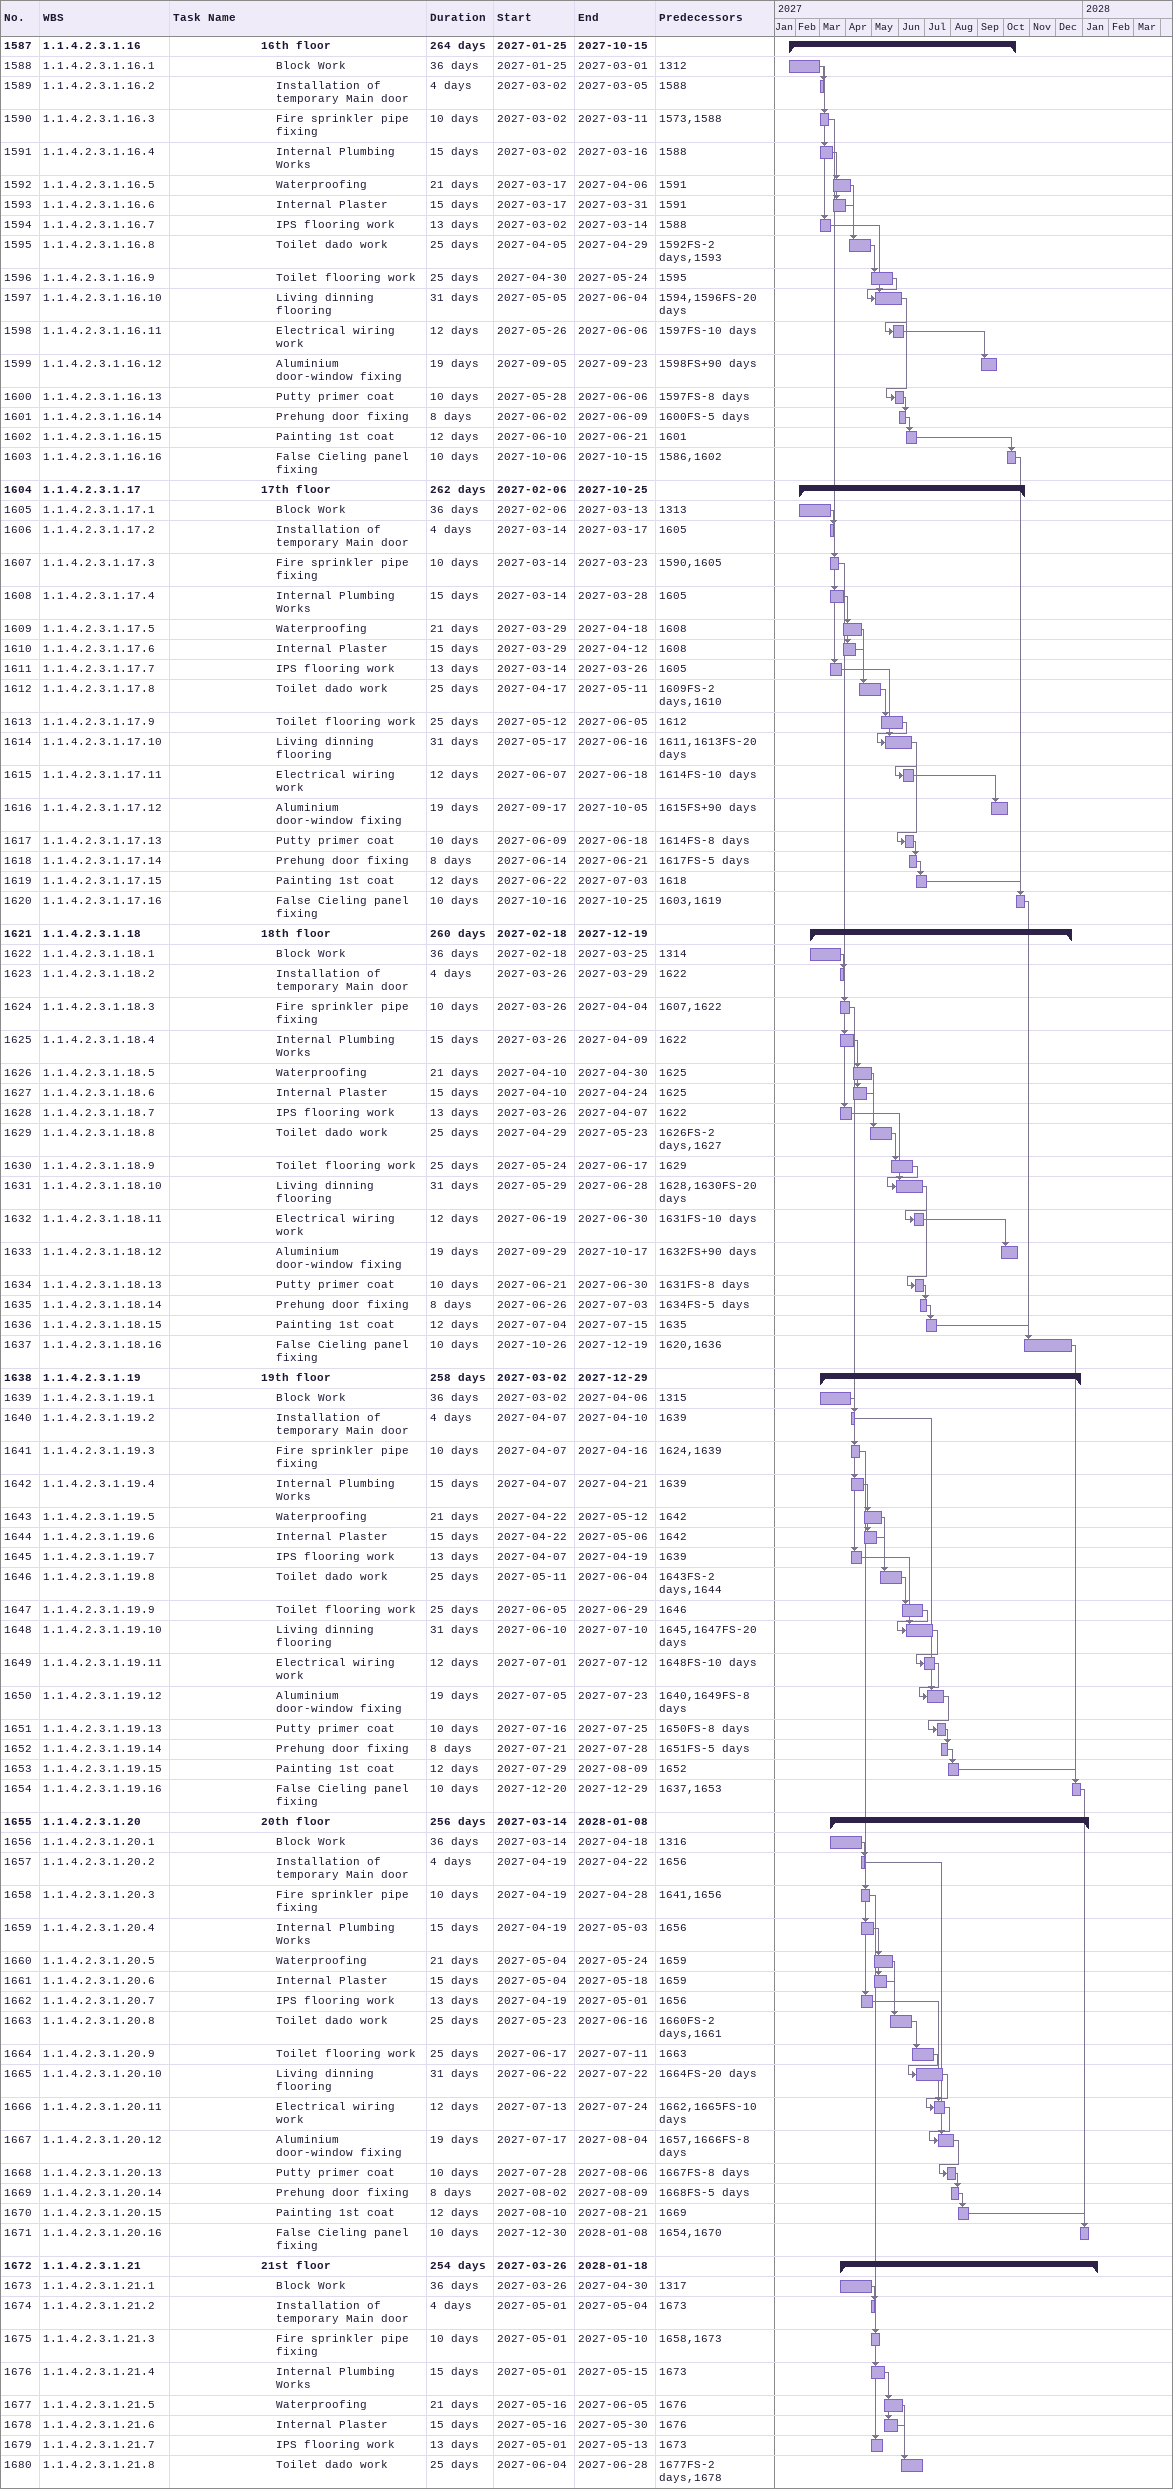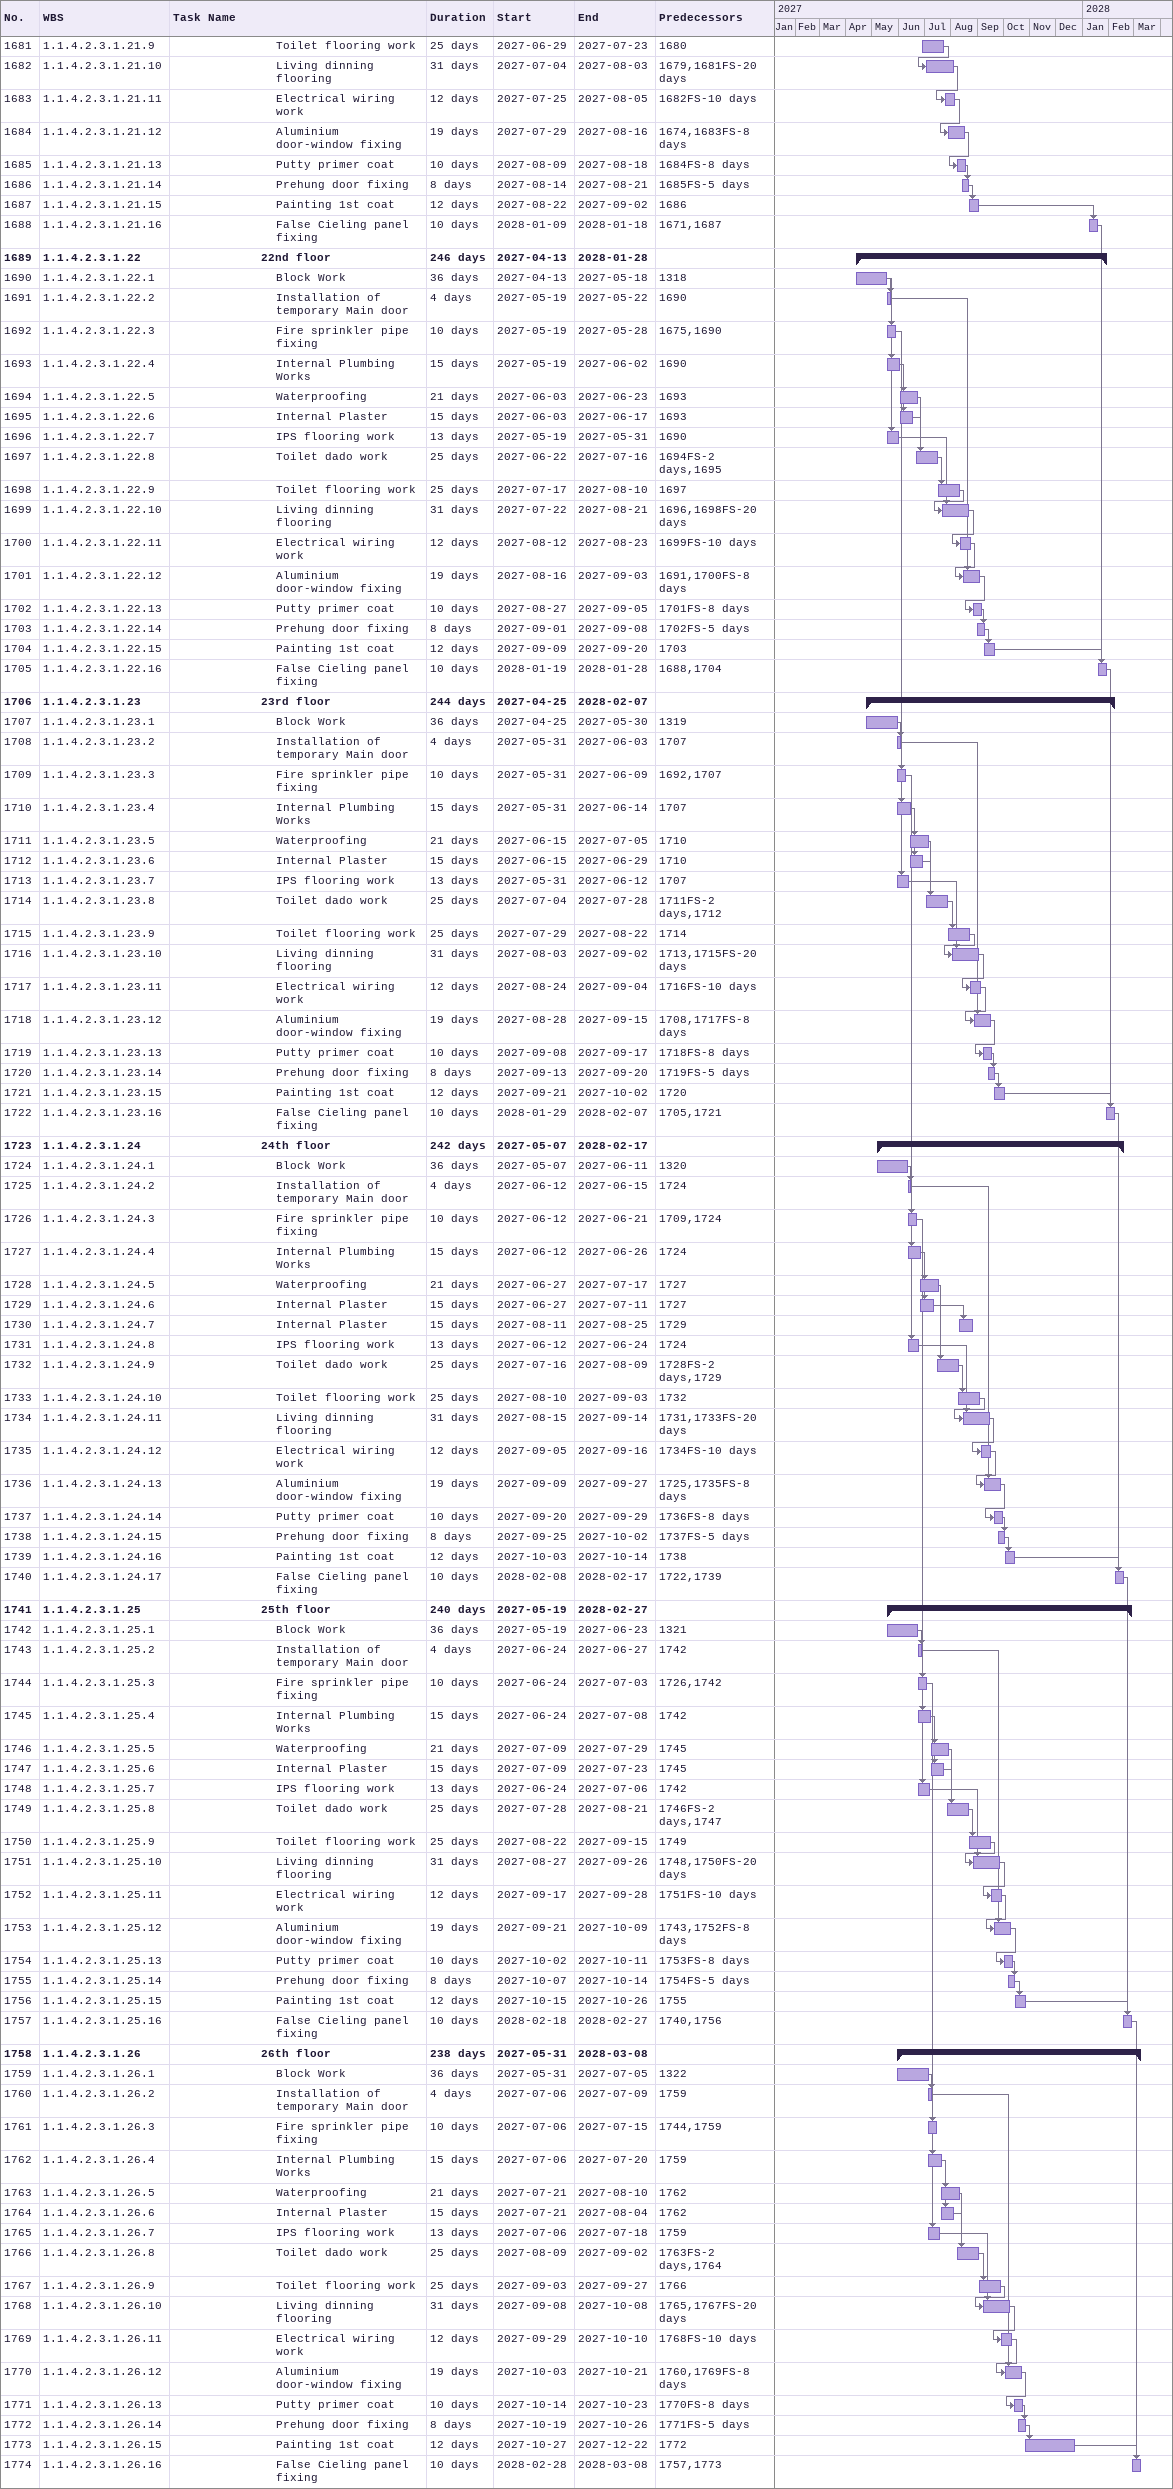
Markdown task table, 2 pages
| ID | WBS | Task | Duration | Start | Finish | Predecessors |
|---|---|---|---|---|---|---|
| 1587 | 1.1.4.2.3.1.16 | **16th floor** | 264d | 2027-01-25 | 2027-10-15 |  |
| 1588 | 1.1.4.2.3.1.16.1 | Block Work | 36d | 2027-01-25 | 2027-03-01 | 1312 |
| 1589 | 1.1.4.2.3.1.16.2 | Installation of temporary Main door | 4d | 2027-03-02 | 2027-03-05 | 1588 |
| 1590 | 1.1.4.2.3.1.16.3 | Fire sprinkler pipe fixing | 10d | 2027-03-02 | 2027-03-11 | 1573, 1588 |
| 1591 | 1.1.4.2.3.1.16.4 | Internal Plumbing Works | 15d | 2027-03-02 | 2027-03-16 | 1588 |
| 1592 | 1.1.4.2.3.1.16.5 | Waterproofing | 21d | 2027-03-17 | 2027-04-06 | 1591 |
| 1593 | 1.1.4.2.3.1.16.6 | Internal Plaster | 15d | 2027-03-17 | 2027-03-31 | 1591 |
| 1594 | 1.1.4.2.3.1.16.7 | IPS flooring work | 13d | 2027-03-02 | 2027-03-14 | 1588 |
| 1595 | 1.1.4.2.3.1.16.8 | Toilet dado work | 25d | 2027-04-05 | 2027-04-29 | 1592FS-2d, 1593 |
| 1596 | 1.1.4.2.3.1.16.9 | Toilet flooring work | 25d | 2027-04-30 | 2027-05-24 | 1595 |
| 1597 | 1.1.4.2.3.1.16.10 | Living dinning flooring | 31d | 2027-05-05 | 2027-06-04 | 1594, 1596FS-20d |
| 1598 | 1.1.4.2.3.1.16.11 | Electrical wiring work | 12d | 2027-05-26 | 2027-06-06 | 1597FS-10d |
| 1599 | 1.1.4.2.3.1.16.12 | Aluminium door-window fixing | 19d | 2027-09-05 | 2027-09-23 | 1598FS+90d |
| 1600 | 1.1.4.2.3.1.16.13 | Putty primer coat | 10d | 2027-05-28 | 2027-06-06 | 1597FS-8d |
| 1601 | 1.1.4.2.3.1.16.14 | Prehung door fixing | 8d | 2027-06-02 | 2027-06-09 | 1600FS-5d |
| 1602 | 1.1.4.2.3.1.16.15 | Painting 1st coat | 12d | 2027-06-10 | 2027-06-21 | 1601 |
| 1603 | 1.1.4.2.3.1.16.16 | False Cieling panel fixing | 10d | 2027-10-06 | 2027-10-15 | 1586, 1602 |
| 1604 | 1.1.4.2.3.1.17 | **17th floor** | 262d | 2027-02-06 | 2027-10-25 |  |
| 1605 | 1.1.4.2.3.1.17.1 | Block Work | 36d | 2027-02-06 | 2027-03-13 | 1313 |
| 1606 | 1.1.4.2.3.1.17.2 | Installation of temporary Main door | 4d | 2027-03-14 | 2027-03-17 | 1605 |
| 1607 | 1.1.4.2.3.1.17.3 | Fire sprinkler pipe fixing | 10d | 2027-03-14 | 2027-03-23 | 1590, 1605 |
| 1608 | 1.1.4.2.3.1.17.4 | Internal Plumbing Works | 15d | 2027-03-14 | 2027-03-28 | 1605 |
| 1609 | 1.1.4.2.3.1.17.5 | Waterproofing | 21d | 2027-03-29 | 2027-04-18 | 1608 |
| 1610 | 1.1.4.2.3.1.17.6 | Internal Plaster | 15d | 2027-03-29 | 2027-04-12 | 1608 |
| 1611 | 1.1.4.2.3.1.17.7 | IPS flooring work | 13d | 2027-03-14 | 2027-03-26 | 1605 |
| 1612 | 1.1.4.2.3.1.17.8 | Toilet dado work | 25d | 2027-04-17 | 2027-05-11 | 1609FS-2d, 1610 |
| 1613 | 1.1.4.2.3.1.17.9 | Toilet flooring work | 25d | 2027-05-12 | 2027-06-05 | 1612 |
| 1614 | 1.1.4.2.3.1.17.10 | Living dinning flooring | 31d | 2027-05-17 | 2027-06-16 | 1611, 1613FS-20d |
| 1615 | 1.1.4.2.3.1.17.11 | Electrical wiring work | 12d | 2027-06-07 | 2027-06-18 | 1614FS-10d |
| 1616 | 1.1.4.2.3.1.17.12 | Aluminium door-window fixing | 19d | 2027-09-17 | 2027-10-05 | 1615FS+90d |
| 1617 | 1.1.4.2.3.1.17.13 | Putty primer coat | 10d | 2027-06-09 | 2027-06-18 | 1614FS-8d |
| 1618 | 1.1.4.2.3.1.17.14 | Prehung door fixing | 8d | 2027-06-14 | 2027-06-21 | 1617FS-5d |
| 1619 | 1.1.4.2.3.1.17.15 | Painting 1st coat | 12d | 2027-06-22 | 2027-07-03 | 1618 |
| 1620 | 1.1.4.2.3.1.17.16 | False Cieling panel fixing | 10d | 2027-10-16 | 2027-10-25 | 1603, 1619 |
| 1621 | 1.1.4.2.3.1.18 | **18th floor** | 260d | 2027-02-18 | 2027-12-19 |  |
| 1622 | 1.1.4.2.3.1.18.1 | Block Work | 36d | 2027-02-18 | 2027-03-25 | 1314 |
| 1623 | 1.1.4.2.3.1.18.2 | Installation of temporary Main door | 4d | 2027-03-26 | 2027-03-29 | 1622 |
| 1624 | 1.1.4.2.3.1.18.3 | Fire sprinkler pipe fixing | 10d | 2027-03-26 | 2027-04-04 | 1607, 1622 |
| 1625 | 1.1.4.2.3.1.18.4 | Internal Plumbing Works | 15d | 2027-03-26 | 2027-04-09 | 1622 |
| 1626 | 1.1.4.2.3.1.18.5 | Waterproofing | 21d | 2027-04-10 | 2027-04-30 | 1625 |
| 1627 | 1.1.4.2.3.1.18.6 | Internal Plaster | 15d | 2027-04-10 | 2027-04-24 | 1625 |
| 1628 | 1.1.4.2.3.1.18.7 | IPS flooring work | 13d | 2027-03-26 | 2027-04-07 | 1622 |
| 1629 | 1.1.4.2.3.1.18.8 | Toilet dado work | 25d | 2027-04-29 | 2027-05-23 | 1626FS-2d, 1627 |
| 1630 | 1.1.4.2.3.1.18.9 | Toilet flooring work | 25d | 2027-05-24 | 2027-06-17 | 1629 |
| 1631 | 1.1.4.2.3.1.18.10 | Living dinning flooring | 31d | 2027-05-29 | 2027-06-28 | 1628, 1630FS-20d |
| 1632 | 1.1.4.2.3.1.18.11 | Electrical wiring work | 12d | 2027-06-19 | 2027-06-30 | 1631FS-10d |
| 1633 | 1.1.4.2.3.1.18.12 | Aluminium door-window fixing | 19d | 2027-09-29 | 2027-10-17 | 1632FS+90d |
| 1634 | 1.1.4.2.3.1.18.13 | Putty primer coat | 10d | 2027-06-21 | 2027-06-30 | 1631FS-8d |
| 1635 | 1.1.4.2.3.1.18.14 | Prehung door fixing | 8d | 2027-06-26 | 2027-07-03 | 1634FS-5d |
| 1636 | 1.1.4.2.3.1.18.15 | Painting 1st coat | 12d | 2027-07-04 | 2027-07-15 | 1635 |
| 1637 | 1.1.4.2.3.1.18.16 | False Cieling panel fixing | 10d | 2027-10-26 | 2027-12-19 | 1620, 1636 |
| 1638 | 1.1.4.2.3.1.19 | **19th floor** | 258d | 2027-03-02 | 2027-12-29 |  |
| 1639 | 1.1.4.2.3.1.19.1 | Block Work | 36d | 2027-03-02 | 2027-04-06 | 1315 |
| 1640 | 1.1.4.2.3.1.19.2 | Installation of temporary Main door | 4d | 2027-04-07 | 2027-04-10 | 1639 |
| 1641 | 1.1.4.2.3.1.19.3 | Fire sprinkler pipe fixing | 10d | 2027-04-07 | 2027-04-16 | 1624, 1639 |
| 1642 | 1.1.4.2.3.1.19.4 | Internal Plumbing Works | 15d | 2027-04-07 | 2027-04-21 | 1639 |
| 1643 | 1.1.4.2.3.1.19.5 | Waterproofing | 21d | 2027-04-22 | 2027-05-12 | 1642 |
| 1644 | 1.1.4.2.3.1.19.6 | Internal Plaster | 15d | 2027-04-22 | 2027-05-06 | 1642 |
| 1645 | 1.1.4.2.3.1.19.7 | IPS flooring work | 13d | 2027-04-07 | 2027-04-19 | 1639 |
| 1646 | 1.1.4.2.3.1.19.8 | Toilet dado work | 25d | 2027-05-11 | 2027-06-04 | 1643FS-2d, 1644 |
| 1647 | 1.1.4.2.3.1.19.9 | Toilet flooring work | 25d | 2027-06-05 | 2027-06-29 | 1646 |
| 1648 | 1.1.4.2.3.1.19.10 | Living dinning flooring | 31d | 2027-06-10 | 2027-07-10 | 1645, 1647FS-20d |
| 1649 | 1.1.4.2.3.1.19.11 | Electrical wiring work | 12d | 2027-07-01 | 2027-07-12 | 1648FS-10d |
| 1650 | 1.1.4.2.3.1.19.12 | Aluminium door-window fixing | 19d | 2027-07-05 | 2027-07-23 | 1640, 1649FS-8d |
| 1651 | 1.1.4.2.3.1.19.13 | Putty primer coat | 10d | 2027-07-16 | 2027-07-25 | 1650FS-8d |
| 1652 | 1.1.4.2.3.1.19.14 | Prehung door fixing | 8d | 2027-07-21 | 2027-07-28 | 1651FS-5d |
| 1653 | 1.1.4.2.3.1.19.15 | Painting 1st coat | 12d | 2027-07-29 | 2027-08-09 | 1652 |
| 1654 | 1.1.4.2.3.1.19.16 | False Cieling panel fixing | 10d | 2027-12-20 | 2027-12-29 | 1637, 1653 |
| 1655 | 1.1.4.2.3.1.20 | **20th floor** | 256d | 2027-03-14 | 2028-01-08 |  |
| 1656 | 1.1.4.2.3.1.20.1 | Block Work | 36d | 2027-03-14 | 2027-04-18 | 1316 |
| 1657 | 1.1.4.2.3.1.20.2 | Installation of temporary Main door | 4d | 2027-04-19 | 2027-04-22 | 1656 |
| 1658 | 1.1.4.2.3.1.20.3 | Fire sprinkler pipe fixing | 10d | 2027-04-19 | 2027-04-28 | 1641, 1656 |
| 1659 | 1.1.4.2.3.1.20.4 | Internal Plumbing Works | 15d | 2027-04-19 | 2027-05-03 | 1656 |
| 1660 | 1.1.4.2.3.1.20.5 | Waterproofing | 21d | 2027-05-04 | 2027-05-24 | 1659 |
| 1661 | 1.1.4.2.3.1.20.6 | Internal Plaster | 15d | 2027-05-04 | 2027-05-18 | 1659 |
| 1662 | 1.1.4.2.3.1.20.7 | IPS flooring work | 13d | 2027-04-19 | 2027-05-01 | 1656 |
| 1663 | 1.1.4.2.3.1.20.8 | Toilet dado work | 25d | 2027-05-23 | 2027-06-16 | 1660FS-2d, 1661 |
| 1664 | 1.1.4.2.3.1.20.9 | Toilet flooring work | 25d | 2027-06-17 | 2027-07-11 | 1663 |
| 1665 | 1.1.4.2.3.1.20.10 | Living dinning flooring | 31d | 2027-06-22 | 2027-07-22 | 1664FS-20d |
| 1666 | 1.1.4.2.3.1.20.11 | Electrical wiring work | 12d | 2027-07-13 | 2027-07-24 | 1662, 1665FS-10d |
| 1667 | 1.1.4.2.3.1.20.12 | Aluminium door-window fixing | 19d | 2027-07-17 | 2027-08-04 | 1657, 1666FS-8d |
| 1668 | 1.1.4.2.3.1.20.13 | Putty primer coat | 10d | 2027-07-28 | 2027-08-06 | 1667FS-8d |
| 1669 | 1.1.4.2.3.1.20.14 | Prehung door fixing | 8d | 2027-08-02 | 2027-08-09 | 1668FS-5d |
| 1670 | 1.1.4.2.3.1.20.15 | Painting 1st coat | 12d | 2027-08-10 | 2027-08-21 | 1669 |
| 1671 | 1.1.4.2.3.1.20.16 | False Cieling panel fixing | 10d | 2027-12-30 | 2028-01-08 | 1654, 1670 |
| 1672 | 1.1.4.2.3.1.21 | **21st floor** | 254d | 2027-03-26 | 2028-01-18 |  |
| 1673 | 1.1.4.2.3.1.21.1 | Block Work | 36d | 2027-03-26 | 2027-04-30 | 1317 |
| 1674 | 1.1.4.2.3.1.21.2 | Installation of temporary Main door | 4d | 2027-05-01 | 2027-05-04 | 1673 |
| 1675 | 1.1.4.2.3.1.21.3 | Fire sprinkler pipe fixing | 10d | 2027-05-01 | 2027-05-10 | 1658, 1673 |
| 1676 | 1.1.4.2.3.1.21.4 | Internal Plumbing Works | 15d | 2027-05-01 | 2027-05-15 | 1673 |
| 1677 | 1.1.4.2.3.1.21.5 | Waterproofing | 21d | 2027-05-16 | 2027-06-05 | 1676 |
| 1678 | 1.1.4.2.3.1.21.6 | Internal Plaster | 15d | 2027-05-16 | 2027-05-30 | 1676 |
| 1679 | 1.1.4.2.3.1.21.7 | IPS flooring work | 13d | 2027-05-01 | 2027-05-13 | 1673 |
| 1680 | 1.1.4.2.3.1.21.8 | Toilet dado work | 25d | 2027-06-04 | 2027-06-28 | 1677FS-2d, 1678 |
| 1681 | 1.1.4.2.3.1.21.9 | Toilet flooring work | 25d | 2027-06-29 | 2027-07-23 | 1680 |
| 1682 | 1.1.4.2.3.1.21.10 | Living dinning flooring | 31d | 2027-07-04 | 2027-08-03 | 1679, 1681FS-20d |
| 1683 | 1.1.4.2.3.1.21.11 | Electrical wiring work | 12d | 2027-07-25 | 2027-08-05 | 1682FS-10d |
| 1684 | 1.1.4.2.3.1.21.12 | Aluminium door-window fixing | 19d | 2027-07-29 | 2027-08-16 | 1674, 1683FS-8d |
| 1685 | 1.1.4.2.3.1.21.13 | Putty primer coat | 10d | 2027-08-09 | 2027-08-18 | 1684FS-8d |
| 1686 | 1.1.4.2.3.1.21.14 | Prehung door fixing | 8d | 2027-08-14 | 2027-08-21 | 1685FS-5d |
| 1687 | 1.1.4.2.3.1.21.15 | Painting 1st coat | 12d | 2027-08-22 | 2027-09-02 | 1686 |
| 1688 | 1.1.4.2.3.1.21.16 | False Cieling panel fixing | 10d | 2028-01-09 | 2028-01-18 | 1671, 1687 |
| 1689 | 1.1.4.2.3.1.22 | **22nd floor** | 246d | 2027-04-13 | 2028-01-28 |  |
| 1690 | 1.1.4.2.3.1.22.1 | Block Work | 36d | 2027-04-13 | 2027-05-18 | 1318 |
| 1691 | 1.1.4.2.3.1.22.2 | Installation of temporary Main door | 4d | 2027-05-19 | 2027-05-22 | 1690 |
| 1692 | 1.1.4.2.3.1.22.3 | Fire sprinkler pipe fixing | 10d | 2027-05-19 | 2027-05-28 | 1675, 1690 |
| 1693 | 1.1.4.2.3.1.22.4 | Internal Plumbing Works | 15d | 2027-05-19 | 2027-06-02 | 1690 |
| 1694 | 1.1.4.2.3.1.22.5 | Waterproofing | 21d | 2027-06-03 | 2027-06-23 | 1693 |
| 1695 | 1.1.4.2.3.1.22.6 | Internal Plaster | 15d | 2027-06-03 | 2027-06-17 | 1693 |
| 1696 | 1.1.4.2.3.1.22.7 | IPS flooring work | 13d | 2027-05-19 | 2027-05-31 | 1690 |
| 1697 | 1.1.4.2.3.1.22.8 | Toilet dado work | 25d | 2027-06-22 | 2027-07-16 | 1694FS-2d, 1695 |
| 1698 | 1.1.4.2.3.1.22.9 | Toilet flooring work | 25d | 2027-07-17 | 2027-08-10 | 1697 |
| 1699 | 1.1.4.2.3.1.22.10 | Living dinning flooring | 31d | 2027-07-22 | 2027-08-21 | 1696, 1698FS-20d |
| 1700 | 1.1.4.2.3.1.22.11 | Electrical wiring work | 12d | 2027-08-12 | 2027-08-23 | 1699FS-10d |
| 1701 | 1.1.4.2.3.1.22.12 | Aluminium door-window fixing | 19d | 2027-08-16 | 2027-09-03 | 1691, 1700FS-8d |
| 1702 | 1.1.4.2.3.1.22.13 | Putty primer coat | 10d | 2027-08-27 | 2027-09-05 | 1701FS-8d |
| 1703 | 1.1.4.2.3.1.22.14 | Prehung door fixing | 8d | 2027-09-01 | 2027-09-08 | 1702FS-5d |
| 1704 | 1.1.4.2.3.1.22.15 | Painting 1st coat | 12d | 2027-09-09 | 2027-09-20 | 1703 |
| 1705 | 1.1.4.2.3.1.22.16 | False Cieling panel fixing | 10d | 2028-01-19 | 2028-01-28 | 1688, 1704 |
| 1706 | 1.1.4.2.3.1.23 | **23rd floor** | 244d | 2027-04-25 | 2028-02-07 |  |
| 1707 | 1.1.4.2.3.1.23.1 | Block Work | 36d | 2027-04-25 | 2027-05-30 | 1319 |
| 1708 | 1.1.4.2.3.1.23.2 | Installation of temporary Main door | 4d | 2027-05-31 | 2027-06-03 | 1707 |
| 1709 | 1.1.4.2.3.1.23.3 | Fire sprinkler pipe fixing | 10d | 2027-05-31 | 2027-06-09 | 1692, 1707 |
| 1710 | 1.1.4.2.3.1.23.4 | Internal Plumbing Works | 15d | 2027-05-31 | 2027-06-14 | 1707 |
| 1711 | 1.1.4.2.3.1.23.5 | Waterproofing | 21d | 2027-06-15 | 2027-07-05 | 1710 |
| 1712 | 1.1.4.2.3.1.23.6 | Internal Plaster | 15d | 2027-06-15 | 2027-06-29 | 1710 |
| 1713 | 1.1.4.2.3.1.23.7 | IPS flooring work | 13d | 2027-05-31 | 2027-06-12 | 1707 |
| 1714 | 1.1.4.2.3.1.23.8 | Toilet dado work | 25d | 2027-07-04 | 2027-07-28 | 1711FS-2d, 1712 |
| 1715 | 1.1.4.2.3.1.23.9 | Toilet flooring work | 25d | 2027-07-29 | 2027-08-22 | 1714 |
| 1716 | 1.1.4.2.3.1.23.10 | Living dinning flooring | 31d | 2027-08-03 | 2027-09-02 | 1713, 1715FS-20d |
| 1717 | 1.1.4.2.3.1.23.11 | Electrical wiring work | 12d | 2027-08-24 | 2027-09-04 | 1716FS-10d |
| 1718 | 1.1.4.2.3.1.23.12 | Aluminium door-window fixing | 19d | 2027-08-28 | 2027-09-15 | 1708, 1717FS-8d |
| 1719 | 1.1.4.2.3.1.23.13 | Putty primer coat | 10d | 2027-09-08 | 2027-09-17 | 1718FS-8d |
| 1720 | 1.1.4.2.3.1.23.14 | Prehung door fixing | 8d | 2027-09-13 | 2027-09-20 | 1719FS-5d |
| 1721 | 1.1.4.2.3.1.23.15 | Painting 1st coat | 12d | 2027-09-21 | 2027-10-02 | 1720 |
| 1722 | 1.1.4.2.3.1.23.16 | False Cieling panel fixing | 10d | 2028-01-29 | 2028-02-07 | 1705, 1721 |
| 1723 | 1.1.4.2.3.1.24 | **24th floor** | 242d | 2027-05-07 | 2028-02-17 |  |
| 1724 | 1.1.4.2.3.1.24.1 | Block Work | 36d | 2027-05-07 | 2027-06-11 | 1320 |
| 1725 | 1.1.4.2.3.1.24.2 | Installation of temporary Main door | 4d | 2027-06-12 | 2027-06-15 | 1724 |
| 1726 | 1.1.4.2.3.1.24.3 | Fire sprinkler pipe fixing | 10d | 2027-06-12 | 2027-06-21 | 1709, 1724 |
| 1727 | 1.1.4.2.3.1.24.4 | Internal Plumbing Works | 15d | 2027-06-12 | 2027-06-26 | 1724 |
| 1728 | 1.1.4.2.3.1.24.5 | Waterproofing | 21d | 2027-06-27 | 2027-07-17 | 1727 |
| 1729 | 1.1.4.2.3.1.24.6 | Internal Plaster | 15d | 2027-06-27 | 2027-07-11 | 1727 |
| 1730 | 1.1.4.2.3.1.24.7 | Internal Plaster | 15d | 2027-08-11 | 2027-08-25 | 1729 |
| 1731 | 1.1.4.2.3.1.24.8 | IPS flooring work | 13d | 2027-06-12 | 2027-06-24 | 1724 |
| 1732 | 1.1.4.2.3.1.24.9 | Toilet dado work | 25d | 2027-07-16 | 2027-08-09 | 1728FS-2d, 1729 |
| 1733 | 1.1.4.2.3.1.24.10 | Toilet flooring work | 25d | 2027-08-10 | 2027-09-03 | 1732 |
| 1734 | 1.1.4.2.3.1.24.11 | Living dinning flooring | 31d | 2027-08-15 | 2027-09-14 | 1731, 1733FS-20d |
| 1735 | 1.1.4.2.3.1.24.12 | Electrical wiring work | 12d | 2027-09-05 | 2027-09-16 | 1734FS-10d |
| 1736 | 1.1.4.2.3.1.24.13 | Aluminium door-window fixing | 19d | 2027-09-09 | 2027-09-27 | 1725, 1735FS-8d |
| 1737 | 1.1.4.2.3.1.24.14 | Putty primer coat | 10d | 2027-09-20 | 2027-09-29 | 1736FS-8d |
| 1738 | 1.1.4.2.3.1.24.15 | Prehung door fixing | 8d | 2027-09-25 | 2027-10-02 | 1737FS-5d |
| 1739 | 1.1.4.2.3.1.24.16 | Painting 1st coat | 12d | 2027-10-03 | 2027-10-14 | 1738 |
| 1740 | 1.1.4.2.3.1.24.17 | False Cieling panel fixing | 10d | 2028-02-08 | 2028-02-17 | 1722, 1739 |
| 1741 | 1.1.4.2.3.1.25 | **25th floor** | 240d | 2027-05-19 | 2028-02-27 |  |
| 1742 | 1.1.4.2.3.1.25.1 | Block Work | 36d | 2027-05-19 | 2027-06-23 | 1321 |
| 1743 | 1.1.4.2.3.1.25.2 | Installation of temporary Main door | 4d | 2027-06-24 | 2027-06-27 | 1742 |
| 1744 | 1.1.4.2.3.1.25.3 | Fire sprinkler pipe fixing | 10d | 2027-06-24 | 2027-07-03 | 1726, 1742 |
| 1745 | 1.1.4.2.3.1.25.4 | Internal Plumbing Works | 15d | 2027-06-24 | 2027-07-08 | 1742 |
| 1746 | 1.1.4.2.3.1.25.5 | Waterproofing | 21d | 2027-07-09 | 2027-07-29 | 1745 |
| 1747 | 1.1.4.2.3.1.25.6 | Internal Plaster | 15d | 2027-07-09 | 2027-07-23 | 1745 |
| 1748 | 1.1.4.2.3.1.25.7 | IPS flooring work | 13d | 2027-06-24 | 2027-07-06 | 1742 |
| 1749 | 1.1.4.2.3.1.25.8 | Toilet dado work | 25d | 2027-07-28 | 2027-08-21 | 1746FS-2d, 1747 |
| 1750 | 1.1.4.2.3.1.25.9 | Toilet flooring work | 25d | 2027-08-22 | 2027-09-15 | 1749 |
| 1751 | 1.1.4.2.3.1.25.10 | Living dinning flooring | 31d | 2027-08-27 | 2027-09-26 | 1748, 1750FS-20d |
| 1752 | 1.1.4.2.3.1.25.11 | Electrical wiring work | 12d | 2027-09-17 | 2027-09-28 | 1751FS-10d |
| 1753 | 1.1.4.2.3.1.25.12 | Aluminium door-window fixing | 19d | 2027-09-21 | 2027-10-09 | 1743, 1752FS-8d |
| 1754 | 1.1.4.2.3.1.25.13 | Putty primer coat | 10d | 2027-10-02 | 2027-10-11 | 1753FS-8d |
| 1755 | 1.1.4.2.3.1.25.14 | Prehung door fixing | 8d | 2027-10-07 | 2027-10-14 | 1754FS-5d |
| 1756 | 1.1.4.2.3.1.25.15 | Painting 1st coat | 12d | 2027-10-15 | 2027-10-26 | 1755 |
| 1757 | 1.1.4.2.3.1.25.16 | False Cieling panel fixing | 10d | 2028-02-18 | 2028-02-27 | 1740, 1756 |
| 1758 | 1.1.4.2.3.1.26 | **26th floor** | 238d | 2027-05-31 | 2028-03-08 |  |
| 1759 | 1.1.4.2.3.1.26.1 | Block Work | 36d | 2027-05-31 | 2027-07-05 | 1322 |
| 1760 | 1.1.4.2.3.1.26.2 | Installation of temporary Main door | 4d | 2027-07-06 | 2027-07-09 | 1759 |
| 1761 | 1.1.4.2.3.1.26.3 | Fire sprinkler pipe fixing | 10d | 2027-07-06 | 2027-07-15 | 1744, 1759 |
| 1762 | 1.1.4.2.3.1.26.4 | Internal Plumbing Works | 15d | 2027-07-06 | 2027-07-20 | 1759 |
| 1763 | 1.1.4.2.3.1.26.5 | Waterproofing | 21d | 2027-07-21 | 2027-08-10 | 1762 |
| 1764 | 1.1.4.2.3.1.26.6 | Internal Plaster | 15d | 2027-07-21 | 2027-08-04 | 1762 |
| 1765 | 1.1.4.2.3.1.26.7 | IPS flooring work | 13d | 2027-07-06 | 2027-07-18 | 1759 |
| 1766 | 1.1.4.2.3.1.26.8 | Toilet dado work | 25d | 2027-08-09 | 2027-09-02 | 1763FS-2d, 1764 |
| 1767 | 1.1.4.2.3.1.26.9 | Toilet flooring work | 25d | 2027-09-03 | 2027-09-27 | 1766 |
| 1768 | 1.1.4.2.3.1.26.10 | Living dinning flooring | 31d | 2027-09-08 | 2027-10-08 | 1765, 1767FS-20d |
| 1769 | 1.1.4.2.3.1.26.11 | Electrical wiring work | 12d | 2027-09-29 | 2027-10-10 | 1768FS-10d |
| 1770 | 1.1.4.2.3.1.26.12 | Aluminium door-window fixing | 19d | 2027-10-03 | 2027-10-21 | 1760, 1769FS-8d |
| 1771 | 1.1.4.2.3.1.26.13 | Putty primer coat | 10d | 2027-10-14 | 2027-10-23 | 1770FS-8d |
| 1772 | 1.1.4.2.3.1.26.14 | Prehung door fixing | 8d | 2027-10-19 | 2027-10-26 | 1771FS-5d |
| 1773 | 1.1.4.2.3.1.26.15 | Painting 1st coat | 12d | 2027-10-27 | 2027-12-22 | 1772 |
| 1774 | 1.1.4.2.3.1.26.16 | False Cieling panel fixing | 10d | 2028-02-28 | 2028-03-08 | 1757, 1773 |
